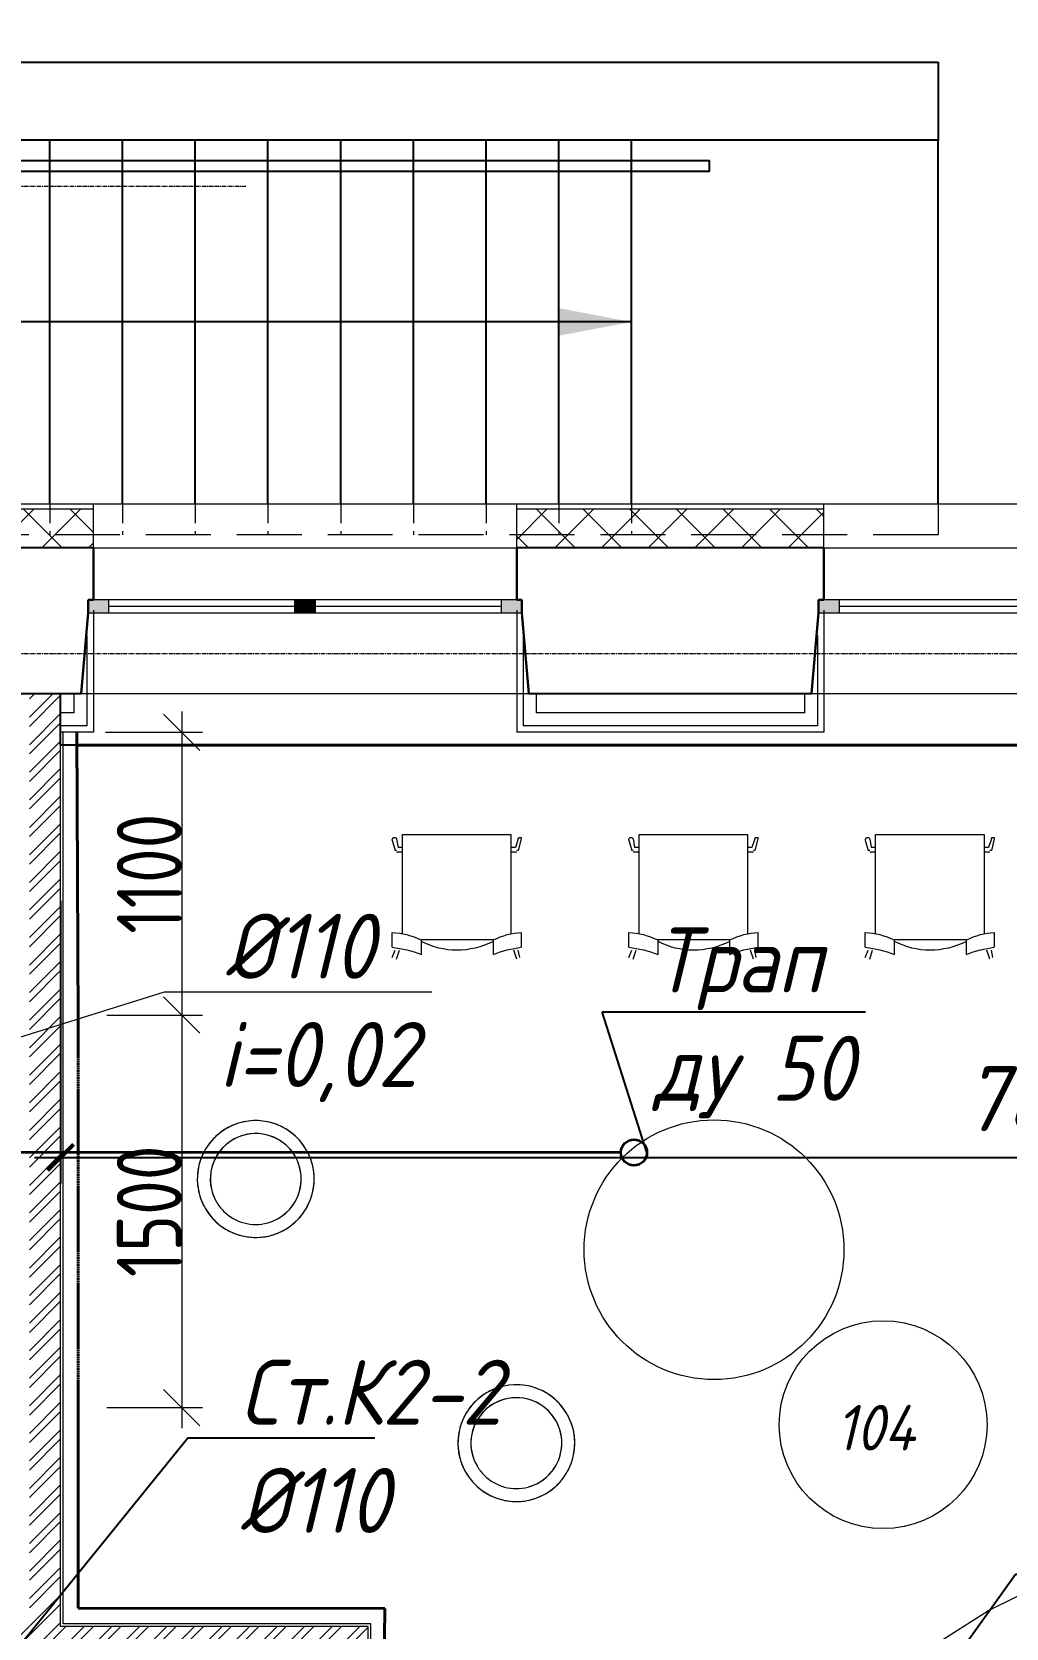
# Model space of a CAD drawing. Header units: millimetres. Extents: x -10178924 to 11692288, y -947381 to 58396.
# Drawn here: x 877656 to 881407, y -910293 to -904147 of the extents above; entities that cross this region are included whole.
import ezdxf
from ezdxf import colors
from ezdxf.entities.mleader import LeaderData, LeaderLine
from ezdxf.math import Vec2, Vec3

# ---------------------------------------------------------------- set-up
doc = ezdxf.new("R2010")
doc.units = ezdxf.units.MM
for name, pattern in [('ADSK_Штрих_ш3 п1_5', [4.5, 3, -1.5]), ('GOST2.303 4', [7, 5, -2, 0]), ('осевая', [50.8, 31.75, -6.35, 6.35, -6.35])]:
    doc.linetypes.add(name, pattern=pattern)
for name, color, linetype, lineweight in [('PDF _0', 7, 'Continuous', 9), ('ВК_ К1', 24, 'Continuous', 35), ('К1ку', 244, 'Continuous', 35), ('Отделка СТЕН', 6, 'Continuous', 13), ('Перегородки пеноблок', 40, 'Continuous', 9), ('Перегородки_ГКЛ', 20, 'Continuous', 9), ('Размеры осевые', 153, 'Continuous', 9), ('Стены внутренние', 7, 'Continuous', 18), ('Стены.1', 7, 'Continuous', 25), ('ТХ оборудование', 7, 'Continuous', 9), ('ТХ_изменения', 4, 'Continuous', 0), ('Штрих', 7, 'Continuous', 13)]:
    doc.layers.add(name, color=color, linetype=linetype, lineweight=lineweight)
for name, color, linetype in [('PDF _Марки помещений', 5, 'Continuous'), ('PDF _подоконники с зашивкой', 250, 'Continuous'), ('ВК_Выноски', 7, 'Continuous'), ('Лестницы _ крыльца.1', 7, 'Continuous'), ('Стены внутр.1', 7, 'Continuous')]:
    doc.layers.add(name, color=color, linetype=linetype)
doc.layers.add('PDF _Стены отделка', color=7, linetype='Continuous', true_color=0xb505c2)
doc.styles.add('ISOCPEUR', font='isocpeui.ttf', dxfattribs={"width": 0.9})
doc.styles.add('ISOCPEUR_1', font='isocpeur.ttf', dxfattribs={"width": 0.78, "height": 240})
doc.styles.add('Текст_М100', font='GOST_Common Italic.ttf', dxfattribs={"height": 250})
doc.dimstyles.new('Размеры_М100', dxfattribs={"dimtxt": 250, "dimasz": 100, "dimexe": 100, "dimexo": 100, "dimgap": 100, "dimtad": 1, "dimrnd": 5, "dimtxsty": 'Текст_М100', "dimblk": 'ARCHTICK', "dimcen": 250, "dimdle": 100, "dimadec": 0, "dimazin": 2, "dimtfac": 1, "dimtmove": 1, "dimatfit": 3, "dimfxl": 1, "dimarcsym": 0})

# ---------------------------------------------------------------- blocks, each defined once
blk = doc.blocks.new('_None')
blk = doc.blocks.new('A$C3AE05F06')
at = {"layer": 'ТХ оборудование', "color": 252, "lineweight": 9, "true_color": 0x939598}
for p, q in [((0, 457.1), (11.3, 417.6)), ((16.9, 462.8), (22.6, 428.9)), ((485.4, 462.8), (474.1, 428.9)), ((496.6, 462.8), (485.4, 417.6)), ((496.6, 468.4), (496.6, 462.8)), ((16.9, 417.6), (11.3, 417.6)), ((0, 45.1), (0, 101.6)), ((389.4, 73.4), (112.9, 73.4)), ((112.9, 16.9), (112.9, 73.4)), ((389.4, 16.9), (389.4, 73.4)), ((496.6, 101.6), (496.6, 45.1)), ((0, 5.6), (11.3, 33.9)), ((16.9, 0), (28.2, 33.9)), ((479.7, 0), (468.4, 33.9)), ((491, 5.6), (485.4, 33.9))]:
    blk.add_line(p, q, dxfattribs=at)
for points in [[(0, 457.1), (0, 457.1), (0, 457.8), (0.1, 458.5), (0.2, 459.2), (0.4, 459.9), (0.6, 460.6), (0.9, 461.3), (1.2, 461.9), (1.5, 462.6), (1.8, 463.2), (2.1, 463.8), (2.5, 464.4), (2.8, 464.9), (3.2, 465.4), (3.5, 465.9), (3.9, 466.3), (4.2, 466.8), (4.5, 467.1), (4.8, 467.5), (5, 467.7), (5.2, 468), (5.4, 468.2), (5.5, 468.3), (5.6, 468.4), (5.6, 468.4), (5.6, 468.4)], [(39.5, 97.8), (39.5, 479.7), (457.1, 479.7), (457.1, 97.2)], [(485.4, 417.6), (485.4, 417.6), (485.4, 417.6), (485.4, 417.6), (485.3, 417.6), (485.3, 417.6), (485.3, 417.6), (485.3, 417.6), (485.2, 417.6), (485.2, 417.6), (485.1, 417.6), (485, 417.6), (484.8, 417.6), (484.7, 417.6), (484.5, 417.6), (484.2, 417.6), (484, 417.6), (483.7, 417.6), (483.4, 417.6), (483, 417.6), (482.6, 417.6), (482.1, 417.6), (481.6, 417.6), (481, 417.6), (480.4, 417.6), (479.7, 417.6), (479.7, 417.6)]]:
    blk.add_lwpolyline(points, dxfattribs=at)
for points in [[(5.6, 468.4), (11.3, 468.4), (11.3, 468.4), (16.9, 462.8)], [(485.4, 462.8), (485.4, 468.4), (491, 468.4), (496.6, 468.4)], [(39.5, 412), (33.9, 412), (28.2, 412), (16.9, 412)], [(39.5, 428.9), (33.9, 428.9), (28.2, 428.9), (22.6, 428.9)], [(474.1, 428.9), (468.4, 428.9), (462.8, 428.9), (457.1, 428.9)], [(479.7, 412), (474.1, 412), (462.8, 412), (457.1, 412)], [(0, 101.6), (39.5, 101.6), (73.4, 90.3), (112.9, 73.4)], [(389.4, 67.7), (299.1, 22.6), (197.5, 22.6), (112.9, 67.7)], [(389.4, 73.4), (423.3, 90.3), (462.8, 101.6), (496.6, 101.6)], [(0, 45.1), (39.5, 39.5), (73.4, 33.9), (112.9, 16.9)], [(389.4, 16.9), (423.3, 33.9), (462.8, 39.5), (496.6, 45.1)]]:
    blk.add_open_spline(points, degree=3, dxfattribs=at)
blk = doc.blocks.new('A$C53053EF2')
at = {"layer": 'ТХ оборудование', "color": 252, "lineweight": 9, "true_color": 0x939598}
for p, q in [((3081.5, 2652.5), (3578.1, 1980.9)), ((1213.4, 1862.4), (1659.2, 1258.5))]:
    blk.add_line(p, q, dxfattribs=at)
for points in [[(39.5, 553.1), (163.7, 773.2), (299.1, 987.6), (457.1, 1190.8), (626.5, 1377.1), (807, 1557.7), (1004.6, 1715.7), (1213.4, 1862.4), (1427.9, 1997.9), (1653.6, 2110.7), (1890.6, 2206.7), (2133.3, 2285.7), (2381.6, 2342.1), (2607.4, 2421.1), (2827.5, 2511.4), (3036.3, 2624.3), (3233.8, 2754.1), (3420.1, 2900.9), (3595, 3064.5), (3753.1, 3239.5), (3894.2, 3431.4), (4018.3, 3634.5), (4091.7, 3696.6), (4170.7, 3741.8), (4261, 3770), (4351.3, 3770), (4441.6, 3753.1), (4526.2, 3713.6), (4599.6, 3657.1), (4656.1, 3583.8), (4695.6, 3499.1), (4712.5, 3408.8), (4712.5, 3312.9), (4684.3, 3222.6), (4639.1, 3143.5), (4520.6, 2934.7), (4390.8, 2737.2), (4238.4, 2551), (4080.4, 2376), (3899.8, 2218), (3713.6, 2071.2), (3510.4, 1941.4), (3301.6, 1822.9), (3087.1, 1727), (2861.4, 1648), (2630, 1585.9), (2404.2, 1552), (2189.8, 1495.6), (1975.3, 1416.6), (1772.1, 1320.6), (1580.2, 1207.8), (1399.6, 1077.9), (1230.3, 925.6), (1077.9, 761.9), (942.5, 581.3), (818.3, 395.1), (722.4, 191.9), (666, 118.5), (598.2, 62.1), (513.6, 22.6), (423.3, 0), (333, 5.6), (248.3, 28.2), (169.3, 67.7), (101.6, 129.8), (50.8, 203.2), (16.9, 287.8), (0, 378.1), (11.3, 468.4)], [(440.2, 558.7), (558.7, 761.9), (694.2, 959.4), (846.6, 1145.7), (1010.2, 1315), (1196.5, 1473), (1388.3, 1608.5), (1591.5, 1732.6), (1806, 1839.8), (2026.1, 1930.1), (2257.5, 1997.9), (2488.9, 2048.7), (2714.6, 2105.1), (2934.7, 2189.8), (3149.2, 2285.7), (3346.7, 2404.2), (3538.6, 2539.7), (3719.2, 2686.4), (3882.9, 2850.1), (4035.2, 3030.7), (4170.7, 3222.6), (4198.9, 3245.1), (4232.8, 3245.1), (4261, 3228.2), (4277.9, 3194.3), (4272.3, 3160.5), (4125.5, 2968.6), (3967.5, 2782.3), (3792.6, 2613), (3606.3, 2455), (3408.8, 2319.6), (3200, 2195.4), (2979.9, 2082.5), (2759.8, 1992.2), (2522.7, 1924.5), (2297, 1879.4), (2076.9, 1817.3), (1856.8, 1738.3), (1648, 1636.7), (1450.4, 1518.2), (1264.2, 1382.7), (1089.2, 1236), (925.6, 1066.7), (778.8, 891.7), (649, 699.8), (536.2, 496.6), (507.9, 479.7), (479.7, 479.7), (451.5, 496.6), (434.6, 524.9)]]:
    blk.add_lwpolyline(points, close=True, dxfattribs=at)
blk = doc.blocks.new('F_Table_Round_450 - D450х750-V327-План 3-го этажа')
at = {"layer": 'ТХ оборудование', "color": 252, "lineweight": 9, "true_color": 0x939598}
for radius, start, end in [(225, 360, 180), (225, 115.71429, 128.57143), (225, 102.85714, 115.71429), (225, 90, 102.85714), (225, 77.14286, 90), (225, 64.28571, 77.14286), (225, 51.42857, 64.28571), (225, 141.42857, 154.28571), (225, 128.57143, 141.42857), (175, 75.34841, 180), (175, 135, 150), (175, 75.34841, 135), (175, 15, 75), (175, 15, 75), (225, 38.57143, 51.42857), (225, 25.71429, 38.57143), (225, 154.28571, 167.14286), (175, 150, 165), (225, 12.85714, 25.71429), (225, 167.14286, 180), (225, 180, 360), (225, 180, 257.14286), (175, 165, 180), (175, 180, 255), (175, 360, 14.7076), (175, 0, 14.7076), (225, 0, 12.85714), (175, 180, 360), (175, 255, 360), (225, 334.28571, 347.14286), (225, 347.14286, 360), (225, 321.42857, 334.28571), (225, 295.71429, 308.57143), (225, 308.57143, 321.42857), (225, 257.14286, 270), (225, 270, 282.85714), (225, 282.85714, 295.71429)]:
    blk.add_arc((0, 0), radius, start, end, dxfattribs=at)
blk = doc.blocks.new('_ArchTick')
at = {"color": 0, "linetype": 'ByBlock', "const_width": 0.15}
blk.add_lwpolyline([(-0.5, -0.5), (0.5, 0.5)], dxfattribs=at)
blk = doc.blocks.new('*D2518')
at = {"layer": 'Defpoints', "color": 0, "ltscale": 0.1, "transparency": 16777216}
for p in [(43985, -33102.2), (51608.7, -33102.2), (51608.7, -34189.9)]:
    blk.add_point(p, dxfattribs=at)
at = {"layer": 'ТХ_изменения', "color": 0, "lineweight": -2, "ltscale": 0.1, "transparency": 16777216}
for p, q in [((43985, -33202.2), (43985, -34289.9)), ((51608.7, -33202.2), (51608.7, -34289.9)), ((43885, -34189.9), (51708.7, -34189.9))]:
    blk.add_line(p, q, dxfattribs=at)
at = {"layer": 'ТХ_изменения', "color": 0, "lineweight": -2, "ltscale": 0.1, "transparency": 16777216, "xscale": 100, "yscale": 100, "zscale": 100, "rotation": 180}
blk.add_blockref('_ArchTick', (43985, -34189.9), dxfattribs=at)
at = {"layer": 'ТХ_изменения', "color": 0, "lineweight": -2, "ltscale": 0.1, "transparency": 16777216, "xscale": 100, "yscale": 100, "zscale": 100}
blk.add_blockref('_ArchTick', (51608.7, -34189.9), dxfattribs=at)
at = {"layer": 'ТХ_изменения', "color": 0, "lineweight": 9, "ltscale": 0.1, "transparency": 16777216, "insert": (47796.8, -33963.3), "char_height": 250, "attachment_point": 5, "style": 'Текст_М100'}
blk.add_mtext('7625', dxfattribs=at)
blk = doc.blocks.new('Двустворчатое Окно 22_2')
at = {"layer": 'Стены.1', "linetype": 'Continuous', "lineweight": 0}
for points in [[(-835, 0), (-835, -50), (-755, -50), (-755, 0)], [(0, -50), (0, 0), (-40, 0), (-40, -50)], [(0, 0), (0, -50), (40, -50), (40, 0)], [(835, -50), (835, 0), (755, 0), (755, -50)]]:
    blk.add_hatch(color=256, dxfattribs=at).paths.add_polyline_path(points)
at = {"layer": 'Стены.1', "linetype": 'Continuous', "lineweight": 5}
for p, q in [((-862.1, 310), (862.1, 310)), ((-755, 0), (0, 0)), ((40, 0), (755, 0)), ((-755, -25), (-40, -25)), ((0, -50), (-755, -50)), ((40, -25), (755, -25)), ((755, -50), (40, -50)), ((-815, -250), (815, -250))]:
    blk.add_line(p, q, dxfattribs=at)
at = {"layer": 'Стены.1', "linetype": 'Continuous', "lineweight": 30}
for p, q in [((-835, 0), (-862.1, 310)), ((835, 0), (862.1, 310)), ((-835, -50), (-835, 0)), ((-835, -50), (-835, 0)), ((835, -50), (835, 0)), ((835, -50), (835, 0)), ((-815, -50), (-835, -50)), ((-815, -50), (-835, -50)), ((-815, -250), (-815, -50)), ((815, -50), (835, -50)), ((815, -50), (835, -50)), ((815, -250), (815, -50))]:
    blk.add_line(p, q, dxfattribs=at)
at = {"layer": 'Стены.1', "linetype": 'Continuous', "lineweight": 20}
for p, q in [((-835, 0), (-755, 0)), ((-755, 0), (-755, -50)), ((-40, -50), (-40, 0)), ((-40, 0), (0, 0)), ((0, 0), (40, 0)), ((40, 0), (40, -50)), ((755, -50), (755, 0)), ((755, 0), (835, 0)), ((-755, -50), (-835, -50)), ((0, -50), (-40, -50)), ((40, -50), (0, -50)), ((835, -50), (755, -50))]:
    blk.add_line(p, q, dxfattribs=at)
blk = doc.blocks.new('_Oblique')
at = {"color": 0, "linetype": 'ByBlock', "lineweight": -2}
blk.add_line((-0.5, -0.5), (0.5, 0.5), dxfattribs=at)
blk = doc.blocks.new('A$Cad086cf1')
at = {"layer": 'Отделка СТЕН', "true_color": 0x636466, "transparency": 33554687}
h = blk.add_hatch(dxfattribs=at)
h.set_pattern_fill('ANSI37', color=251, scale=40)
h.set_pattern_definition([(45, (142968.72, -47941.48), (-89.80256, 89.80256), []), (135, (142968.72, -47941.48), (-89.80256, -89.80256), [])])
h.paths.add_polyline_path([(28913.62, -31245.628), (28763.62, -31245.628), (28768.135, -31868.119), (29047.748, -31868.119), (29047.748, -31718.119), (28917.053, -31718.119)])
h.paths.add_polyline_path([(31814.602, -31718.119), (30632.748, -31718.119), (30632.748, -31868.119), (31814.602, -31868.119)])
h.paths.add_polyline_path([(34633.971, -31718.119), (33473.725, -31718.119), (33473.725, -31868.119), (34633.971, -31868.119)])
h.paths.add_polyline_path([(36472.722, -30026.036), (36768.725, -30026.036), (36768.725, -29876.036), (36322.722, -29876.036), (36322.722, -31718.119), (36063.971, -31718.119), (36063.971, -31868.119), (36263.725, -31868.119), (36472.722, -31868.119)])
h.paths.add_polyline_path([(37824.962, -29876.036), (36768.725, -29876.036), (36768.725, -30026.036), (37824.962, -30026.036)])
h.paths.add_polyline_path([(39839.962, -29856.036), (39839.962, -29941.036)])
h.paths.add_polyline_path([(40768.725, -29876.036), (39839.962, -29876.036), (39839.962, -30026.036), (40768.725, -30026.036)])
h.paths.add_polyline_path([(41339.962, -29876.036), (40768.725, -29876.036), (40768.725, -30026.036), (41189.962, -30026.036), (41189.962, -31842.839), (41533.462, -31842.839), (41533.462, -31692.839), (41339.962, -31692.839)])
h.paths.add_polyline_path([(44111.441, -31692.839), (42963.462, -31692.839), (42963.462, -31842.839), (44111.441, -31842.839)])
h.paths.add_polyline_path([(46923.75, -31692.839), (45741.441, -31692.839), (45741.441, -31842.839), (46923.75, -31842.839)])
h.paths.add_polyline_path([(49713.011, -31692.839), (48553.75, -31692.839), (48553.75, -31842.839), (49713.011, -31842.839)])
h.paths.add_polyline_path([(52505.423, -31692.839), (51343.011, -31692.839), (51343.011, -31842.839), (52505.423, -31842.839)])
h.paths.add_polyline_path([(61528.75, -31692.839), (54135.423, -31692.839), (54135.423, -31842.839), (61378.75, -31842.839), (61378.75, -33202.411), (61528.75, -33202.411)])
h.paths.add_polyline_path([(61528.75, -34832.411), (61378.75, -34832.411), (61378.75, -36061.222), (61528.75, -36061.222)])
h.paths.add_polyline_path([(61528.75, -37691.222), (61378.75, -37691.222), (61378.75, -38847.364), (61528.75, -38847.364)])
h.paths.add_polyline_path([(61528.75, -40477.364), (61378.75, -40477.364), (61378.75, -48296.478), (60014.672, -48296.478), (60014.672, -48446.478), (61528.75, -48446.478)])
h.paths.add_polyline_path([(58384.672, -48296.478), (57203.37, -48296.478), (57203.37, -48446.478), (58384.672, -48446.478)])
h.paths.add_polyline_path([(55573.37, -48296.478), (54410.646, -48296.478), (54410.646, -48446.478), (55573.37, -48446.478)])
h.paths.add_polyline_path([(52780.646, -48296.478), (51591.18, -48296.478), (51591.18, -48446.478), (52780.646, -48446.478)])
h.paths.add_polyline_path([(49961.18, -48296.478), (48802.194, -48296.478), (48802.194, -48446.478), (49961.18, -48446.478)])
h.paths.add_polyline_path([(47172.194, -48296.478), (45996.225, -48296.478), (45996.225, -48446.478), (47172.194, -48446.478)])
h.paths.add_polyline_path([(44366.225, -48296.478), (43186.891, -48296.478), (43186.891, -48446.478), (44366.225, -48446.478)])
h.paths.add_polyline_path([(41563.725, -48296.478), (40380.082, -48296.478), (40380.082, -48446.478), (41563.725, -48446.478)])
h.paths.add_polyline_path([(38750.082, -48296.478), (37571.3, -48296.478), (37571.3, -48446.478), (38750.082, -48446.478)])
h.paths.add_polyline_path([(35941.3, -48296.478), (34777.772, -48296.478), (34777.772, -48446.478), (35941.3, -48446.478)])
h.paths.add_polyline_path([(33147.772, -48296.478), (31992.902, -48296.478), (31992.902, -48446.478), (33147.772, -48446.478)])
h.paths.add_polyline_path([(30363.725, -48296.478), (30080.699, -48296.478), (30080.699, -48446.478), (30363.725, -48446.478)])
at = {"layer": 'Перегородки пеноблок', "true_color": 0x636466, "transparency": 33554687}
h = blk.add_hatch(dxfattribs=at)
h.set_pattern_fill('ANSI32', color=251, scale=200)
h.set_pattern_definition([(45, (897418.77, 170465.18), (-53.0330086, 53.0330086), []), (45, (897454.13, 170465.18), (-53.0330086, 53.0330086), [])])
h.paths.add_polyline_path([(44839.803, -38625.762), (44839.803, -38745.762), (45169.803, -38745.762), (45169.803, -35995.478), (43984.962, -35995.478), (43984.962, -32402.839), (43864.962, -32402.839), (43864.962, -35995.478), (42313.725, -35995.478), (42313.725, -36115.478), (42847.693, -36115.478), (42847.693, -38356.478), (42967.693, -38356.478), (42967.693, -36115.478), (45049.803, -36115.478), (45049.803, -38625.762)])
at = {"color": 251, "true_color": 0x636466, "transparency": 33554687}
blk.add_lwpolyline([(46183.549, -30392.839), (46483.549, -30392.839), (46483.549, -30352.839), (42543.549, -30352.839), (42243.549, -30352.839), (42243.549, -30392.839), (46183.549, -30392.839)], dxfattribs=at)
at = {"layer": 'PDF _0', "color": 18, "lineweight": 25, "true_color": 0x000000, "transparency": 33554687}
blk.add_line((46183.549, -30972.839), (42543.549, -30972.839), dxfattribs=at)
at = {"layer": 'PDF _Марки помещений', "color": 251, "lineweight": 9, "true_color": 0x636466, "transparency": 33554687}
blk.add_circle((47151.951, -35218.95), 400.063, dxfattribs=at)
at = {"layer": 'PDF _подоконники с зашивкой', "color": 251, "lineweight": 25, "true_color": 0x636466, "transparency": 33554687}
blk.add_lwpolyline([(51608.721, -32402.839), (51608.721, -32602.178), (43984.962, -32602.178), (43984.962, -32402.839)], dxfattribs=at)
blk.add_lwpolyline([(51608.721, -32402.839), (51608.721, -32602.178), (43984.962, -32602.178), (43984.962, -32402.839)], dxfattribs=at)
at = {"layer": 'PDF _Стены отделка', "color": 251, "lineweight": 5, "ltscale": 0.1, "true_color": 0x636466, "transparency": 33554687}
for p, q in [((44451.785, -32472.839), (44451.785, -33721.771)), ((44158.201, -32552.839), (44531.785, -32552.839)), ((44451.785, -33561.771), (44451.785, -35232.839)), ((44163.173, -33641.771), (44531.785, -33641.771)), ((44163.173, -33641.771), (44531.785, -33641.771)), ((44163.173, -35152.839), (44531.785, -35152.839))]:
    blk.add_line(p, q, dxfattribs=at)
at = {"layer": 'PDF _Стены отделка', "color": 251, "lineweight": 40, "true_color": 0x636466, "transparency": 33554610}
for p, q in [((44053.173, -33665.868), (44048.201, -32552.839)), ((44048.201, -32602.514), (51639.477, -32602.514)), ((44053.173, -35925.87), (44053.173, -35152.839)), ((45233.955, -35927.151), (44053.173, -35925.87)), ((45201.483, -37959.668), (45233.955, -35927.151))]:
    blk.add_line(p, q, dxfattribs=at)
at = {"layer": 'PDF _Стены отделка', "color": 251, "linetype": 'ADSK_Штрих_ш3 п1_5', "lineweight": 40, "true_color": 0x636466, "transparency": 33554610}
blk.add_line((44053.173, -33641.771), (44053.173, -35165.868), dxfattribs=at)
at = {"layer": 'Лестницы _ крыльца.1', "color": 251, "true_color": 0x636466, "transparency": 33554687}
for p, q in [((41253.549, -29972.839), (47363.549, -29972.839)), ((47363.549, -29972.839), (47363.549, -30272.839)), ((47363.549, -30272.839), (41253.549, -30272.839)), ((43943.549, -31672.839), (43943.549, -30272.839)), ((44223.549, -31672.839), (44223.549, -30272.839)), ((44503.549, -31672.839), (44503.549, -30272.839)), ((44783.549, -31672.839), (44783.549, -30272.839)), ((45063.549, -31672.839), (45063.549, -30272.839)), ((45343.549, -31672.839), (45343.549, -30272.839)), ((45623.549, -31672.839), (45623.549, -30272.839)), ((45903.549, -31672.839), (45903.549, -30272.839)), ((46183.549, -31672.839), (46183.549, -30272.839)), ((47363.549, -31672.839), (47363.549, -30272.839))]:
    blk.add_line(p, q, dxfattribs=at)
at = {"layer": 'Отделка СТЕН', "color": 251, "true_color": 0x636466, "transparency": 33554687}
for p, q in [((44111.441, -31842.839), (44111.441, -31672.839)), ((45741.441, -31842.839), (45741.441, -31672.839)), ((46923.75, -31842.839), (46923.75, -31672.839))]:
    blk.add_line(p, q, dxfattribs=at)
for points in [[(39839.962, -29856.036), (41359.962, -29856.036), (41359.962, -31672.839), (61548.75, -31672.839), (61548.75, -48466.478), (29253.725, -48466.478)], [(42963.462, -31692.839), (44111.441, -31692.839)], [(45741.441, -31692.839), (46923.75, -31692.839)]]:
    blk.add_lwpolyline(points, dxfattribs=at)
at = {"layer": 'Перегородки пеноблок', "color": 251, "linetype": 'Continuous', "true_color": 0x636466, "transparency": 33554687}
for p, q in [((45169.803, -35995.478), (43984.962, -35995.478)), ((45179.803, -35985.478), (43994.962, -35985.478)), ((45169.803, -38745.762), (45169.803, -35995.478)), ((45179.803, -38755.762), (45179.803, -35985.478))]:
    blk.add_line(p, q, dxfattribs=at)
at = {"layer": 'Перегородки пеноблок', "color": 251, "linetype": 'Continuous', "true_color": 0x636466, "transparency": 33554687, "flags": 128}
for points in [[(43984.962, -35995.478), (43984.962, -32402.839)], [(43994.962, -35985.478), (43994.962, -32552.839)]]:
    blk.add_lwpolyline(points, dxfattribs=at)
at = {"layer": 'Перегородки_ГКЛ', "color": 251, "ltscale": 0.1, "true_color": 0x636466, "transparency": 33554687}
for p, q in [((44111.441, -32082.839), (44111.441, -32552.839)), ((45741.441, -32082.839), (45741.441, -32552.839)), ((46923.75, -32082.839), (46923.75, -32552.839)), ((44086.441, -32179.989), (44086.441, -32527.839)), ((45766.441, -32179.989), (45766.441, -32527.839)), ((46898.75, -32179.989), (46898.75, -32527.839)), ((44036.441, -32403.131), (44036.441, -32477.839)), ((45816.441, -32403.473), (45816.441, -32477.839)), ((46848.75, -32402.741), (46848.75, -32477.839)), ((44036.441, -32477.839), (43984.962, -32477.839)), ((46848.75, -32477.839), (45816.441, -32477.839)), ((44086.441, -32527.839), (43984.962, -32527.839)), ((44111.441, -32552.839), (43984.962, -32552.839)), ((46923.75, -32552.839), (45741.441, -32552.839)), ((46898.75, -32527.839), (45766.441, -32527.839))]:
    blk.add_line(p, q, dxfattribs=at)
at = {"layer": 'Размеры осевые', "color": 251, "linetype": 'осевая', "ltscale": 0.5, "true_color": 0x636466, "transparency": 33554687}
for p, q in [((-9750, -30450), (44700, -30450)), ((-9750, -32250), (62308.109, -32250))]:
    blk.add_line(p, q, dxfattribs=at)
at = {"layer": 'Стены внутр.1', "color": 251, "linetype": 'Continuous', "true_color": 0x636466, "transparency": 33554687, "flags": 128}
for points in [[(43709.803, -32402.839), (43909.803, -32402.839)], [(46574.796, -32402.839), (46674.796, -32402.839)]]:
    blk.add_lwpolyline(points, dxfattribs=at)
at = {"layer": 'Стены внутренние', "color": 251, "true_color": 0x636466, "transparency": 33554687, "flags": 128}
blk.add_lwpolyline([(41359.962, -31636.194), (41359.962, -31672.839), (47992.661, -31672.839)], dxfattribs=at)
at = {"layer": 'Стены.1', "color": 251, "linetype": 'Continuous', "true_color": 0x636466, "transparency": 33554687}
for p, q in [((44111.441, -31842.839), (44111.441, -32042.839)), ((45741.441, -31842.839), (45741.441, -32042.839)), ((46923.75, -31842.839), (46923.75, -32042.839)), ((44111.441, -32042.839), (44091.441, -32042.839)), ((44091.441, -32042.839), (44091.441, -32092.839)), ((45741.441, -32042.839), (45761.441, -32042.839)), ((45761.441, -32042.839), (45761.441, -32092.839)), ((46923.75, -32042.839), (46903.75, -32042.839)), ((46903.75, -32042.839), (46903.75, -32092.839)), ((44091.441, -32092.839), (44064.319, -32402.839)), ((45761.441, -32092.839), (45788.562, -32402.839)), ((46903.75, -32092.839), (46876.629, -32402.839))]:
    blk.add_line(p, q, dxfattribs=at)
at = {"layer": 'Стены.1', "color": 251, "linetype": 'Continuous', "true_color": 0x636466, "transparency": 33554687, "flags": 128}
for points in [[(44111.441, -31842.839), (42963.462, -31842.839)], [(46923.75, -31842.839), (45741.441, -31842.839)], [(43909.803, -32402.839), (44064.319, -32402.839)], [(45788.562, -32402.839), (46574.796, -32402.839)], [(46674.796, -32402.839), (46876.629, -32402.839)]]:
    blk.add_lwpolyline(points, dxfattribs=at)
at = {"layer": 'Стены.1', "color": 251, "true_color": 0x636466, "transparency": 33554559}
blk.add_solid([(45903.549, -31025.758), (46183.549, -30972.839), (45903.549, -30919.921)], dxfattribs=at)
at = {"layer": 'ТХ оборудование', "color": 251, "true_color": 0x636466, "transparency": 33554687}
blk.add_circle((46500.923, -34545.161), 500, dxfattribs=at)
at = {"layer": 'Штрих', "color": 251, "linetype": 'GOST2.303 4', "ltscale": 15, "true_color": 0x636466, "transparency": 33554687}
for p, q in [((43943.549, -31672.839), (43943.549, -31792.839)), ((44223.549, -31672.839), (44223.549, -31792.839)), ((44503.549, -31672.839), (44503.549, -31792.839)), ((44783.549, -31672.839), (44783.549, -31792.839)), ((45063.549, -31672.839), (45063.549, -31792.839)), ((45343.549, -31672.839), (45343.549, -31792.839)), ((45623.549, -31672.839), (45623.549, -31792.839)), ((45903.549, -31672.839), (45903.549, -31792.839)), ((46183.549, -31672.839), (46183.549, -31792.839))]:
    blk.add_line(p, q, dxfattribs=at)
at = {"layer": 'Штрих', "color": 251, "linetype": 'GOST2.303 4', "ltscale": 50, "true_color": 0x636466, "transparency": 33554687}
for p, q in [((47363.549, -31672.839), (47363.549, -31792.839)), ((47363.549, -31792.839), (41253.549, -31792.839))]:
    blk.add_line(p, q, dxfattribs=at)
at = {"layer": 'PDF _Стены отделка', "color": 251, "lineweight": 5, "ltscale": 0.1, "true_color": 0x636466, "transparency": 33554687}
for p, xscale, yscale, zscale, rotation in [((44451.785, -32552.839), 140.0000000000001, 140.0000000000001, 140.0000000000001, 90), ((44451.785, -33641.771), 140.0000000000001, 140.0000000000001, 140.0000000000001, 90), ((44451.785, -33641.771), 140, 140, 140, 270), ((44451.785, -35152.839), 140, 140, 140, 270)]:
    blk.add_blockref('_Oblique', p, dxfattribs=dict(at, xscale=xscale, yscale=yscale, zscale=zscale, rotation=rotation))
at = {"layer": 'Стены.1', "color": 251, "linetype": 'Continuous', "true_color": 0x636466, "transparency": 33554687, "xscale": -1, "zscale": 1000, "rotation": 180}
for p in [(44926.441, -32092.839), (47738.75, -32092.839)]:
    blk.add_blockref('Двустворчатое Окно 22_2', p, dxfattribs=at)
at = {"layer": 'ТХ оборудование', "color": 251, "true_color": 0x636466, "transparency": 33554687}
for name, p in [('A$C3AE05F06', (45261.981, -33425.85)), ('A$C3AE05F06', (46172.673, -33425.85)), ('A$C3AE05F06', (47083.366, -33425.85)), ('A$C53053EF2', (46129.312, -37932.826))]:
    blk.add_blockref(name, p, dxfattribs=at)
at = {"layer": 'ТХ оборудование', "color": 251, "true_color": 0x636466, "transparency": 33554687, "rotation": 210.0793757275994}
for p in [(44736.601, -34272.916), (45739.885, -35289.923)]:
    blk.add_blockref('F_Table_Round_450 - D450х750-V327-План 3-го этажа', p, dxfattribs=at)
at = {"layer": 'PDF _Марки помещений', "color": 251, "lineweight": 9, "true_color": 0x636466, "transparency": 33554687, "insert": (46968.85, -35317.927), "char_height": 175, "attachment_point": 7, "style": 'ISOCPEUR'}
blk.add_mtext('104', dxfattribs=at)
at = {"layer": 'PDF _Стены отделка', "color": 251, "lineweight": 5, "ltscale": 0.1, "true_color": 0x636466, "transparency": 33554687, "char_height": 250, "attachment_point": 5, "rotation": 90, "style": 'ISOCPEUR_1'}
for s, insert in [('\\A1;1100', (44326.785, -33097.305)), ('\\A1;1500', (44326.785, -34397.305))]:
    blk.add_mtext(s, dxfattribs=dict(at, insert=insert))
at = {"layer": 'ТХ_изменения', "color": 251, "lineweight": 9, "ltscale": 0.1, "true_color": 0x636466, "transparency": 33554687}
dim = blk.add_linear_dim(base=(51608.721, -34189.887), p1=(43984.962, -33102.178), p2=(51608.721, -33102.178), dimstyle='Размеры_М100', dxfattribs=at)
dim.commit()
dim.dimension.update_dxf_attribs({"geometry": '*D2518', "text_midpoint": (47796.841, -33963.277)})

msp = doc.modelspace()

# ---------------------------------------------------------------- linework, layer by layer
at = {"layer": 'ВК_ К1'}
msp.add_circle((879974.2, -908461.6), 50, dxfattribs=at)
at = {"layer": 'К1ку', "ltscale": 0.1}
msp.add_line((879924.2, -908461.6), (877590.5, -908461.6), dxfattribs=at)

# ---------------------------------------------------------------- block references
msp.add_blockref('A$Cad086cf1', (833781.5, -874290.7))

# ---------------------------------------------------------------- leaders
at = {"layer": 'ВК_Выноски'}
ml = msp.add_multileader_mtext('Standard', dxfattribs=at)
ml.set_content('%%C110\\P i=0,02', color=256, style='ISOCPEUR')
ml.set_leader_properties(lineweight=13)
ml.set_arrow_properties(name='NONE')
ml.build(insert=Vec2(0, 0))
ml.multileader.update_dxf_attribs({"text_left_attachment_type": 6, "text_right_attachment_type": 6, "dogleg_length": 100, "arrow_head_size": 300})
ctx = ml.context
ctx.base_point, ctx.char_height, ctx.arrow_head_size, ctx.landing_gap_size, ctx.plane_origin = Vec3(878267.3, -907842.4), 250, 300, 0.09, Vec3(891851.6, -899947.3)
ctx.left_attachment, ctx.right_attachment, ctx.text_align_type = 6, 6, 1
notes = []
notes.append((ctx, [(1, (1, 1, 0), (878167.3, -907842.4), (1, 0), 100, [(2, [(877462.2, -908064)], 0, [])])]))
ctx.mtext.insert, ctx.mtext.alignment, ctx.mtext.flow_direction = Vec3(878687.1, -907542.4), 2, 5
ml = msp.add_multileader_mtext('Standard', dxfattribs=at)
ml.set_content('{\\W0.9;Трап \\Pду 50}', color=7, style='ISOCPEUR')
ml.set_leader_properties(color=7, linetype='ByLayer', lineweight=-1)
ml.set_arrow_properties(name='NONE')
ml.build(insert=Vec2(0, 0))
ml.multileader.update_dxf_attribs({"text_left_attachment_type": 6, "text_right_attachment_type": 6, "dogleg_length": 0.36, "arrow_head_size": 300})
ctx = ml.context
ctx.base_point, ctx.char_height, ctx.arrow_head_size, ctx.landing_gap_size, ctx.plane_origin = Vec3(879951.6, -907920.4), 250, 300, 100, Vec3(894028.8, -937642.8)
ctx.left_attachment, ctx.right_attachment = 6, 6
notes.append((ctx, [(0, (1, 1, 0), (879851.3, -907920.4), (1, 0), 100.4, [(0, [(880024.2, -908461.6)], 0, [])])]))
ctx.mtext.insert, ctx.mtext.width, ctx.mtext.flow_direction = Vec3(880051.6, -907595.4), 1489.588, 5
ml = msp.add_multileader_mtext('Standard', dxfattribs=at)
ml.set_content('{\\W0.9;Ст.К2-2\\P%%C110 }', color=7, style='ISOCPEUR')
ml.set_leader_properties(color=7, linetype='ByLayer', lineweight=-1)
ml.set_arrow_properties(name='NONE')
ml.build(insert=Vec2(0, 0))
ml.multileader.update_dxf_attribs({"text_left_attachment_type": 6, "text_right_attachment_type": 6, "dogleg_length": 0.36, "arrow_head_size": 300})
ctx = ml.context
ctx.base_point, ctx.char_height, ctx.arrow_head_size, ctx.landing_gap_size, ctx.plane_origin = Vec3(878357.6, -909559.6), 250, 300, 100, Vec3(888372.6, -936346.7)
ctx.left_attachment, ctx.right_attachment = 6, 6
notes.append((ctx, [(0, (1, 1, 0), (878257.2, -909559.6), (1, 0), 100.4, [(0, [(877457.2, -910547.3)], 0, [])])]))
ctx.mtext.insert, ctx.mtext.width, ctx.mtext.flow_direction = Vec3(878457.6, -909259.6), 513.532, 5
ml = msp.add_multileader_mtext('Standard', dxfattribs=at)
ml.set_content('{\\W0.9;К1 %%C50 \\Pпод потолком }', color=7, style='ISOCPEUR')
ml.set_leader_properties(color=7, linetype='ByLayer', lineweight=-1)
ml.set_arrow_properties(name='NONE')
ml.build(insert=Vec2(0, 0))
ml.multileader.update_dxf_attribs({"text_left_attachment_type": 6, "text_right_attachment_type": 6, "dogleg_length": 0.36, "arrow_head_size": 300})
ctx = ml.context
ctx.base_point, ctx.char_height, ctx.arrow_head_size, ctx.landing_gap_size, ctx.plane_origin = Vec3(881543.7, -910084.9), 250, 300, 100, Vec3(875066.2, -940212.9)
ctx.left_attachment, ctx.right_attachment = 6, 6
notes.append((ctx, [(1, (1, 1, 0), (881443.4, -910084.9), (1, 0), 100.4, [(0, [(879869.1, -912287.8)], 0, [])])]))
ctx.mtext.insert, ctx.mtext.width, ctx.mtext.flow_direction = Vec3(881643.7, -909784.9), 3021.481, 5
for ctx, leaders in notes:
    for number, flags, end, landing, length, lines in leaders:
        leader = LeaderData()
        leader.index, (leader.has_last_leader_line, leader.has_dogleg_vector, leader.attachment_direction) = number, flags
        leader.last_leader_point, leader.dogleg_vector, leader.dogleg_length = Vec3(end), Vec3(landing), length
        for number, points, colour, breaks in lines:
            line = LeaderLine()
            line.index, line.vertices, line.color, line.breaks = number, Vec3.list(points), colors.encode_raw_color(colour), breaks
            leader.lines.append(line)
        ctx.leaders.append(leader)

doc.saveas('drawing.dxf')
